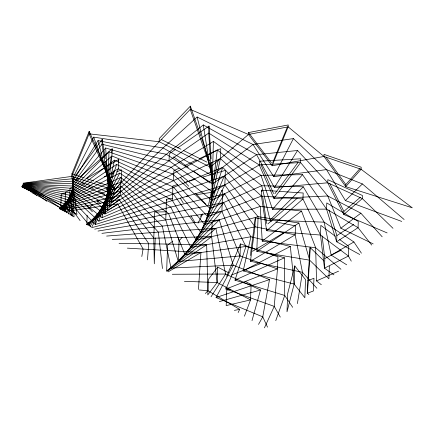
<?xml version="1.0" encoding="UTF-8"?>
<svg xmlns="http://www.w3.org/2000/svg" width="434" height="434" viewBox="0 0 434 434"><rect width="100%" height="100%" fill="white"/><g stroke="black" fill="none" stroke-linecap="round" stroke-linejoin="round"><path stroke-width="0.65" d="M361.408 253.174L353.9 241.971L324.133 222.165L270.089 220.125L261.713 185.719L217.304 149.947L172.645 173.953L107.388 210.251L108.967 151.933L172.645 173.953L210.159 208.521L261.713 185.719L303.306 186.821L324.133 222.165L331.18 255.121L346.674 264.783M359.721 254.503L336.648 241.781L326.558 209.123L302.514 174.663L260.98 175.32L211.754 200.313L213.409 141.435L171.159 167.329L109.531 206.383L73.086 185.996L23.105 184.358L31.568 192.436M72.673 206.703L72.332 216.137L65.04 204.143L65.485 192.018L69.858 190.293M60.646 209.34L69.657 197.714L69.999 188.389L72.901 186.658M210.501 163.895L210.381 167.112L190.233 109.373L248.47 134.469L272.145 165.766L323.986 156.468L361.104 169.282L412.3 207.815L345.741 186.647L323.986 156.468L288.154 126.864L248.47 134.469L210.381 167.112L159.186 141.723L159.3 138.511L190.352 106.156L190.233 109.373L159.186 141.723L114.37 190.179L71.816 176.388L23.17 183.17L76.927 214.423L71.816 176.388L71.908 173.871L89.198 131.328L96.885 148.471M63.467 210.978L72.38 190.781L72.641 183.587L73.655 182.692M68.653 214L73.102 183.587L73.281 178.683L74.469 177.067M89.198 131.328L89.106 133.846L71.816 176.388M87.153 215.324L86.816 224.557L120.37 195.289L120.929 180.121M88.883 222.322L88.758 225.691L121.238 181.976L121.683 169.846L116.686 171.821M95.594 216.512L95.301 224.508L172.396 200.557L224.845 184.976L254.98 226.798L295.169 234.832L302.444 272.297L297.399 303.61M75.657 175.45L102.196 139.314L102.017 144.218L111.31 202.428L169.059 160.764L208.732 133.092L208.987 126.088L177.582 147.994M105.093 208.125L104.876 214.011L173.519 180.615L220.407 158.589L220.77 148.623L207.376 154.916M80.241 176.893L112.156 148.786L111.891 155.98L104.876 214.011L72.38 190.781L22.915 184.938L26.566 189.522M111.489 197.53L111.31 202.428L73.102 183.587L23.165 184.065L36.624 195.376M113.09 184.602L114.462 187.662L114.37 190.179L89.106 133.846L159.186 141.723M86.241 178.721L118.721 159.392L118.379 168.718L95.301 224.508L69.657 197.714L22.416 185.757L23.3 187.624M155.247 237.892L154.298 263.796L153.788 237.946L154.737 212.047L166.173 211.787M264.442 327.844L274.25 306.393L277.489 268.885L240.024 255.957L178.303 261.512L165.745 219.902L166.499 199.26L172.515 198.343M373.169 243.908L340.853 228.208L327.762 195.984L300.594 162.538L259.277 164.958L212.573 192.023L169.059 160.764L169.314 153.761L175.379 149.535M271.776 221.15L255.306 217.857L254.98 226.798L196.244 240.078L172.396 200.557L172.933 185.953L177.463 184.607M333.909 274.841L324.464 268.185L320.493 235.054L302.959 198.962L261.474 196.103L207.805 216.642L173.519 180.615L173.882 170.649L179.367 168.072M177.902 237.035L179.058 240.875L178.303 261.512L221.893 211.304L222.647 190.667L221.313 190.873M196.363 236.758L196.244 240.078L224.845 184.976L225.382 170.372L216.962 172.873M207.924 213.322L207.805 216.642L220.407 158.589L261.474 196.103L266.639 230.736L320.493 235.054L348.41 256.044L351.285 261.149M212.714 188.204L212.573 192.023L208.732 133.092L259.277 164.958L273.962 198.517L327.762 195.984L360.86 213.192L382.191 236.796M212.785 186.294L211.347 162.251M212.183 222.034L211.646 236.644L217.13 282.55L207.794 294.903L208.358 279.453L217.7 267.1L228.441 272.682M244.418 316.202L250.548 299.905L217.13 282.55L217.7 267.1M226.027 287.053L225.951 289.06L274.25 306.393L280.288 317.091M265.234 252.447L277.934 256.825L277.489 268.885L225.951 289.06L240.024 255.957L240.469 243.903L256.342 249.376M248.47 134.469L248.541 132.565L288.219 124.959L288.154 126.864L272.145 165.766L272.216 163.862M250.516 259.358L250.445 261.273L302.444 272.297L316.885 288.257M250.657 255.528L250.776 252.333L255.306 217.857M259.277 164.958L259.413 161.226L300.735 158.811L300.594 162.538L273.962 198.517L274.028 196.651M329.357 266.14L328.891 278.796L309.632 260.167L256.798 251.351L258.1 216.685L224.183 176.139L173.394 193.944L98.822 221.156L70.78 195.446L22.606 185.492L24.103 188.096M261.474 196.103L261.691 190.157L277.082 191.22M266.709 228.751L266.639 230.736L302.959 198.962L303.176 193.016L279.089 191.356M294.8 265.923L287.671 293.644L287.004 311.796L294.138 284.075L294.8 265.923L305.514 279.588L304.852 297.74L294.138 284.075L290.351 246.447L250.912 236.742L190.949 247.483L170.79 207.105L119.741 173.101L68.322 199.922L60.114 209.031M324.057 261.018L310.093 247.51L307.88 280.597L307.413 293.254L308.872 294.567M307.88 280.597L313.956 278.27L313.494 290.926L307.413 293.254L309.632 260.167L310.093 247.51M320.493 235.054L320.851 225.365L335.341 236.264M323.986 156.468L324.062 154.385L361.18 167.198L361.104 169.282L345.741 186.647L345.817 184.564L326.042 157.13M371.688 245.074L358.055 227.666L326.558 209.123L326.786 202.955L343.115 212.573M322.12 235.966L324.816 258.496L324.464 268.185L348.41 256.044L348.762 246.355L339.638 239.492M392.987 228.295L362.309 198.593L327.73 182.79L327.844 179.681L362.423 195.49L362.309 198.593L343.777 214.461L327.73 182.79L297.556 150.506L256.619 154.667L212.617 183.712L166.358 154.298L98.03 140.589L72.901 181.173L71.105 215.427M328.961 210.002L336.876 235.613L336.648 241.781L358.055 227.666L358.278 221.497L344.281 213.257M329.661 183.267L343.891 211.353L343.777 214.461L387.123 232.917M198.457 289.473L200.937 252.545L127.374 248.139M147.495 259.841L148.694 243.566L119.258 199.656L62.42 210.376M105.218 206.15L105.381 204.815M106.997 191.475L107.48 187.472M108.283 180.804L108.69 177.468M108.847 176.133L109.091 174.132M109.574 170.128L111.191 156.788M111.755 152.122L112.156 148.786M210.159 208.521L217.304 149.947M254.98 226.798L250.445 261.273L295.169 234.832L295.494 225.892L275.731 221.942M141.804 256.532L143.079 248.942L117.733 203.958L64.482 211.575M240.024 255.957L221.893 211.304L165.745 219.902L121.238 181.976L65.04 204.143L59.594 208.727L63.109 206.134L121.363 186.43L162.332 226.092L171.012 268.076L233.242 265.158L269.498 279.615L262.765 316.847L258.512 324.393M25.15 188.703L22.774 185.22L71.691 193.135L102.017 217.651L114.446 160.141L173.768 187.282L204.691 224.628L260.27 206.443L301.489 211.043L315.654 247.738L316.532 280.906L321.344 284.742M208.597 204.696L211.608 190.846M214.184 178.971L218.481 159.18M294.138 284.075L243.165 270.897L250.912 236.742L224.682 193.803L170.79 207.105L91.992 227.568M66.597 212.801L73.086 185.996L105.668 148.005L171.159 167.329L211.754 200.313M252.013 320.618L260.508 289.972L225.599 274.033L172.303 274.266M98.822 221.156L116.61 164.394L173.394 193.944L200.833 232.45L258.1 216.685L298.885 223.016L309.632 260.167M204.691 224.628L222.702 167.334L260.27 206.443L262.207 241.158L315.654 247.738L340.967 269.281M292.69 307.321L284.726 295.456L234.989 280.169L245.921 246.474L223.694 202.591L168.566 213.566L94.731 229.157M64.888 211.808L72.841 188.399L108.967 151.933M275.764 320.655L284.726 295.456L284.449 257.812L245.921 246.474L184.96 254.639L168.566 213.566L120.695 177.528L66.782 202.07L59.762 208.83M272.72 162.625L287.46 126.809M106.156 189.761L106.921 187.906M111.283 177.365L114.104 170.546M118.205 160.629L118.721 159.392M200.833 232.45L224.183 176.139M226.656 276.393L240.469 243.903M238.152 312.556L239.671 309.382L207.87 290.677L199.352 289.993M401.705 221.427L345.41 200.584L326.471 169.602L293.406 138.592L253.011 144.495L211.884 175.396L163.059 147.94L93.722 137.128L72.467 178.77L74.03 216.881L23.197 183.468L72.467 178.77L113.741 194.313L163.059 147.94L197.123 117.028L253.011 144.495L273.767 176.671L326.471 169.602L362.39 183.94L404.135 219.506M273.767 176.671L293.406 138.592M91.639 227.362L119.741 173.101M198.023 223.081L202.683 214.098M212.014 196.125L216.984 186.544M267.523 327.149L262.765 316.847L216.083 297.534L233.242 265.158L219.273 219.902L162.332 226.092L101.925 233.346M62.301 210.306L71.691 193.135L114.446 160.141M46.769 201.273L23.192 183.766L72.901 181.173L112.715 198.398L166.358 154.298L203.296 124.943L256.619 154.667L274.375 187.602L297.556 150.506M90.028 226.423L120.695 177.528M190.949 247.483L224.682 193.803M211.038 296.791L225.599 274.033L215.855 228.365L158.345 232.114L106.612 236.069M61.368 209.763L70.78 195.446L116.61 164.394M73.102 183.587L102.017 144.218L169.059 160.764M274.896 193.71L297.952 162.571M97.623 202.228L99.229 200.069M184.96 254.639L223.694 202.591M213.409 141.435L260.98 175.32L272.53 209.372L302.514 174.663M87.814 225.137L121.363 186.43M179.058 240.875L182.144 237.327M200.193 216.533L202.396 213.995M205.385 293.503L207.87 290.677L206.665 244.716L119.052 243.3M345.817 184.564L359.867 168.69M270.089 220.125L303.306 186.821M87.174 224.763L121.075 190.873L158.345 232.114L162.457 268.543M171.012 268.076L219.273 219.902M345.41 200.584L362.39 183.94M76.189 180.463L78.722 178.233M72.38 190.781L111.891 155.98L173.519 180.615M267.865 223.906L297.127 198.311M88.894 208.06L92.453 204.957M97.032 200.964L98.046 200.074M166.813 271.076L215.855 228.365M343.891 211.353L360.366 197.253M262.207 241.158L301.489 211.043M86.74 224.514L119.258 199.656M172.428 241.402L167.611 245.085L166.661 270.984L211.646 236.644L112.243 239.346M340.853 228.208L360.86 213.192M86.946 224.633L117.733 203.958M256.798 251.351L298.885 223.016M167.106 271.245L206.665 244.716M336.876 235.613L353.775 224.47M59.767 208.83L60.988 208.038L121.075 190.873M69.657 197.714L118.379 168.718L172.396 200.557M252.517 251.302L284.46 232.418M168.153 271.852L200.937 252.545M331.18 255.121L353.9 241.971M243.165 270.897L290.351 246.447M324.816 258.496L340.978 250.299M184.846 165.5L196.412 160.065M199.461 158.638L206.155 155.491M234.989 280.169L284.449 257.812M316.532 280.906L338.569 271.174M102.017 217.651L173.768 187.282L222.702 167.334M104.198 176.746L107.323 175.515M108.571 175.021L113.567 173.052M231.425 275.037L261.594 263.221M216.083 297.534L269.498 279.615M184.586 182.492L194.947 179.41M202.07 177.294L215.665 173.258M219.349 301.619L260.508 289.972M65.838 193.119L61.248 194.199L60.695 209.367L120.37 195.289L153.788 237.946M230.698 289.223L226.749 290.145L226.185 305.596L250.548 299.905L251.118 284.454L245.15 281.357M234.387 310.364L239.671 309.382M98.008 231.067L165.745 219.902M186.555 196.195L187.889 195.989M196.58 194.66L211.287 192.408M212.622 192.202L214.629 191.893M274.375 187.602L327.73 182.79M272.53 209.372L326.558 209.123M184.417 281.308L217.13 282.55M71.908 173.871L84.158 177.842M86.089 178.466L93.831 180.978M95.762 181.602L106.726 185.155M109.308 185.991L114.462 187.662M65.04 204.143L21.738 186.718M23.083 187.499L63.109 206.134L66.407 212.693M75.706 179.882L78.136 181.076M81.169 182.573L84.804 184.369M88.444 186.159L93.294 188.557M98.144 190.949L104.816 194.237M161.112 139.406L180.983 149.258M183.392 150.457L206.882 162.104M32.252 192.832L60.988 208.038L61.78 210.002M107.388 210.251L72.841 188.399L23.024 184.651L28.557 190.683M88.064 194.611L89.719 195.794M96.88 200.909L100.731 203.665M173.665 156.886L188.351 167.437M193.249 170.958L210.11 183.072M84.451 203.486L92.377 211.77M180.37 177.463L188.709 186.229M195.658 193.531L205.852 204.24M90.749 226.846L68.322 199.922L22.199 186.018L22.66 187.255M248.541 132.565L271.396 162.783M80.116 220.662L66.782 202.07L21.96 186.267L22.156 186.962M180.191 197.98L183.3 203.139M190.906 215.736L195.05 222.609M97.433 149.697L107.871 172.965M108.424 174.191L112.542 183.376M261.018 164.887L273.566 193.564M190.352 106.156L200.758 135.978M201.419 137.882L209.394 160.721M93.722 137.128L113.741 194.313M166.499 199.26L166.889 200.541M98.03 140.589L112.715 198.398M197.123 117.028L211.884 175.396M203.296 124.943L212.617 183.712M102.196 139.314L105.294 158.719M105.722 161.399L107.323 171.435M107.963 175.45L109.14 182.806M110.1 188.828L110.849 193.515M261.691 190.157L261.892 191.492M262.586 196.152L266.66 223.456M105.668 148.005L109.531 206.383M208.987 126.088L211.125 158.904"/></g></svg>
